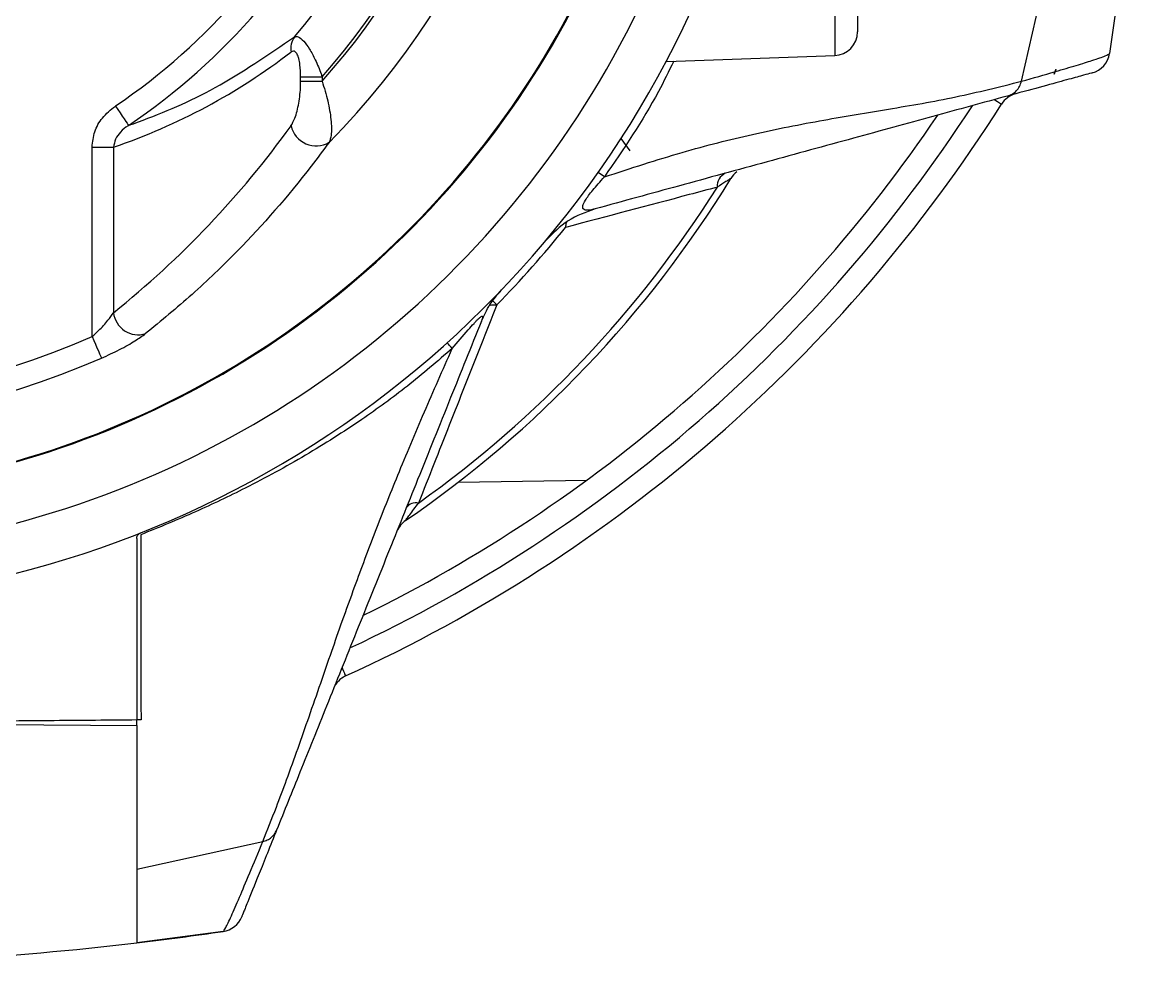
# Model space of a CAD drawing. Extents: x 12.3 to 108.7, y 1.1 to 80.4.
# Drawn here: x 103.225 to 106.059, y 29.205 to 31.585 of the extents above; entities that cross this region are included whole.
import ezdxf

# ---------------------------------------------------------------- set-up
doc = ezdxf.new("R2010")
doc.units = 0
doc.header["$MEASUREMENT"] = 0
doc.layers.add('OBJECT', color=7, linetype='CONTINUOUS')

msp = doc.modelspace()

# ---------------------------------------------------------------- linework, layer by layer
at = {"layer": 'OBJECT'}
for p, q in [((105.2872, 32.6918), (105.2872, 31.5009)), ((105.3451, 32.6918), (105.3451, 31.5609)), ((105.7615, 31.4357), (105.808, 31.6388)), ((104.8614, 31.4861), (105.2872, 31.5009)), ((105.8472, 31.4604), (105.8445, 31.4537)), ((105.8466, 31.4602), (105.849, 31.4657)), ((105.849, 31.4657), (105.8472, 31.4604)), ((103.9317, 31.4473), (103.9861, 31.4473)), ((103.9317, 31.4358), (103.9317, 31.4473)), ((103.9317, 31.4358), (103.9861, 31.4358)), ((103.9861, 31.4473), (103.9861, 31.4358)), ((104.7678, 31.2592), (104.7451, 31.2904)), ((103.4023, 31.2683), (103.4567, 31.2683)), ((103.4023, 30.7872), (103.4023, 31.2683)), ((103.4567, 31.2683), (103.4567, 30.8479)), ((104.7027, 31.1929), (104.6868, 31.204)), ((104.5558, 31.0334), (104.554, 31.0312)), ((104.3536, 30.8176), (104.3536, 30.8179)), ((104.3314, 30.4173), (104.6581, 30.423)), ((103.5159, 29.7992), (103.516, 29.8136)), ((103.0287, 29.8034), (103.5159, 29.7992)), ((103.5159, 29.435), (103.8355, 29.5049)), ((103.7352, 29.2767), (103.5159, 29.2476))]:
    msp.add_line(p, q, dxfattribs=at)
at = {"layer": 'OBJECT', "flags": 128}
for points in [[(103.4614, 31.3729), (103.4674, 31.364), (103.4733, 31.3553), (103.4787, 31.3472), (103.4836, 31.34), (103.4877, 31.3338), (103.491, 31.3289), (103.4934, 31.3255), (103.4946, 31.3236)], [(105.6927, 31.3891), (105.6966, 31.3865), (105.7002, 31.3843), (105.7033, 31.3823), (105.7059, 31.3807), (105.7079, 31.3794), (105.7094, 31.3785), (105.7103, 31.3779), (105.7106, 31.3777)], [(103.4023, 30.7872), (103.4066, 30.7773), (103.4108, 30.7677), (103.4147, 30.7587), (103.4182, 30.7507), (103.4212, 30.7439), (103.4235, 30.7385), (103.4252, 30.7347), (103.4261, 30.7326)], [(104.0365, 29.9461), (104.0386, 29.9415), (104.0404, 29.9374), (104.0421, 29.9338), (104.0434, 29.9308), (104.0445, 29.9284), (104.0453, 29.9267), (104.0458, 29.9257), (104.0459, 29.9253)]]:
    msp.add_lwpolyline(points, dxfattribs=at)
at = {"layer": 'OBJECT'}
for centre, radius, start, end in [((102.5729, 32.6918), 2.0098, 315.4001, 44.5999), ((102.5729, 32.6918), 1.8907, 318.3698, 41.6302), ((102.5729, 32.6918), 1.8831, 318.6329, 41.3671), ((102.5729, 32.6918), 1.764, 319.599, 40.401), ((102.5729, 32.6918), 1.5902, 303.9666, 334.6002), ((102.5729, 32.6918), 1.6498, 303.9666, 334.6002), ((102.5729, 32.6918), 2.585, 276.6734, 342.7305), ((102.5729, 32.6918), 2.31, 285.3009, 333.4367), ((102.5729, 32.6918), 2.3121, 281.6025, 333.03), ((102.5729, 32.6918), 2.462, 282.2956, 334.2362), ((103.9592, 31.5181), 0.0526, 144.7087, 188.9633), ((105.2851, 31.5609), 0.06, 272, 0), ((105.9252, 31.5149), 0.06, 285.3093, 351.476), ((102.5729, 32.6918), 3.498, 339.2708, 339.4806), ((105.7613, 31.3456), 0.06, 105.3093, 147.6669), ((102.4364, 33.4502), 3.875, 294.5425, 327.6669), ((102.4364, 33.4502), 3.815, 295.1336, 327.0237), ((102.4364, 33.4502), 3.755, 296.1259, 325.9861), ((103.971, 31.3373), 0.0655, 193.0999, 300.1661), ((105.0249, 31.1699), 0.0357, 115.8209, 184.9179), ((105.0751, 31.1578), 0.06, 126.9333, 148.4891), ((102.5729, 32.6918), 2.875, 304.4115, 328.4891), ((102.5729, 32.6918), 2.8574, 305.4681, 327.7438), ((102.5729, 32.6918), 2.6026, 315.5161, 321.2938), ((103.5193, 30.8549), 0.063, 186.4317, 287.3446), ((102.5729, 32.6918), 2.0774, 246.4678, 293.5322), ((102.5729, 32.6918), 2.137, 246.4678, 293.5322), ((104.2245, 30.3352), 0.0301, 77.7526, 145.0508), ((104.2316, 30.2704), 0.06, 124.4115, 158.095), ((104.0708, 29.8708), 0.06, 114.5425, 158.095), ((103.7265, 29.3361), 0.06, 278.3542, 338.095), ((102.5729, 37.1918), 8, 276.76948, 278.35416), ((102.5729, 37.1918), 8, 273.26613, 276.76948)]:
    msp.add_arc(centre, radius, start, end, dxfattribs=at)
for centre, major_axis, start_param, end_param in [((102.931, 32.6918), (1.5665, 0), 5.054638, 5.385183), ((101.8633, 32.6918), (2.4885, 0), 5.407313, 5.67616)]:
    msp.add_ellipse(centre, major_axis=major_axis, ratio=0.964711, start_param=start_param, end_param=end_param, dxfattribs=at)
for points, knots in [([(106.0587, 32.2294), (106.0566, 32.1903), (106.0504, 32.0762), (106.0341, 31.8985), (106.0117, 31.6958), (105.9936, 31.5693), (105.9845, 31.506)], [0, 0, 0, 0, 0.148704, 0.434271, 0.717072, 1, 1, 1, 1]), ([(103.4946, 31.3236), (103.503, 31.3265), (103.5767, 31.3526), (103.7186, 31.4134), (103.8493, 31.5028), (103.9162, 31.5485)], [0, 0, 0, 0, 0.058887, 0.517848, 1, 1, 1, 1]), ([(103.9162, 31.5485), (103.9191, 31.5491), (103.9256, 31.5502), (103.9391, 31.5393), (103.9544, 31.5184), (103.9698, 31.4894), (103.9802, 31.4643), (103.9853, 31.4497), (103.9861, 31.4473)], [0, 0, 0, 0, 0.16721, 0.364973, 0.550352, 0.742655, 0.959323, 1, 1, 1, 1]), ([(103.9317, 31.4473), (103.9315, 31.4575), (103.931, 31.4736), (103.9274, 31.493), (103.9232, 31.5045), (103.9183, 31.511), (103.9128, 31.5132), (103.9092, 31.5111), (103.9072, 31.5099)], [0, 0, 0, 0, 0.29881, 0.473693, 0.618554, 0.738235, 0.858033, 1, 1, 1, 1]), ([(104.8785, 31.4867), (104.8659, 31.4608), (104.8158, 31.3581), (104.7511, 31.2636), (104.7027, 31.1929)], [0, 0, 0, 0, 0.251566, 1, 1, 1, 1]), ([(105.8472, 31.4604), (105.8658, 31.4659), (105.9031, 31.4769), (105.9468, 31.4905), (105.9784, 31.5014), (105.9825, 31.5045), (105.9845, 31.506)], [0, 0, 0, 0, 0.205314, 0.412143, 0.70462, 1, 1, 1, 1]), ([(105.941, 31.4571), (105.9397, 31.4567), (105.9371, 31.456), (105.9137, 31.4496), (105.8722, 31.4382), (105.8119, 31.4217), (105.7541, 31.4059), (105.7258, 31.3982)], [0, 0, 0, 0, 0.197688, 0.395318, 0.599422, 0.803453, 1, 1, 1, 1]), ([(105.7615, 31.4357), (105.791, 31.4442), (105.8212, 31.4528), (105.846, 31.4601), (105.8466, 31.4602)], [0, 0, 0, 0, 0.976242, 1, 1, 1, 1]), ([(105.8445, 31.4537), (105.8446, 31.4543), (105.8448, 31.4556), (105.8455, 31.4578), (105.8462, 31.4593), (105.8465, 31.4601), (105.8466, 31.4602)], [0, 0, 0, 0, 0.324563, 0.651752, 0.939508, 1, 1, 1, 1]), ([(103.9072, 31.3224), (103.9106, 31.3286), (103.9191, 31.3438), (103.9277, 31.3799), (103.9315, 31.4131), (103.9317, 31.4321), (103.9317, 31.4358)], [0, 0, 0, 0, 0.23048, 0.568579, 0.916912, 1, 1, 1, 1]), ([(103.9861, 31.4358), (103.9913, 31.419), (104.0018, 31.3851), (104.0096, 31.3368), (104.0106, 31.2996), (104.0059, 31.2861), (104.004, 31.2806)], [0, 0, 0, 0, 0.261322, 0.527902, 0.808326, 1, 1, 1, 1]), ([(104.7027, 31.1929), (104.7694, 31.2146), (104.9008, 31.2575), (105.0839, 31.3038), (105.2567, 31.3375), (105.4269, 31.3655), (105.5929, 31.3934), (105.7058, 31.4218), (105.7615, 31.4357)], [0, 0, 0, 0, 0.166316, 0.327724, 0.500562, 0.66248, 0.833467, 1, 1, 1, 1]), ([(105.7258, 31.3982), (105.7299, 31.3996), (105.7382, 31.4026), (105.7485, 31.4113), (105.7569, 31.4223), (105.7599, 31.4313), (105.7615, 31.4357)], [0, 0, 0, 0, 0.250003, 0.500001, 0.75, 1, 1, 1, 1]), ([(105.7258, 31.3982), (105.6637, 31.3812), (105.5404, 31.3474), (105.332, 31.2903), (105.1144, 31.2308), (104.8934, 31.1703), (104.7498, 31.131), (104.6795, 31.1117)], [0, 0, 0, 0, 0.19647, 0.390239, 0.594002, 0.801616, 1, 1, 1, 1]), ([(103.4023, 31.2683), (103.4038, 31.2816), (103.4066, 31.3081), (103.4277, 31.3454), (103.4497, 31.3634), (103.4614, 31.3729)], [0, 0, 0, 0, 0.319459, 0.638007, 1, 1, 1, 1]), ([(103.4946, 31.3236), (103.4943, 31.3233), (103.4868, 31.3187), (103.4744, 31.3084), (103.4607, 31.2896), (103.458, 31.2752), (103.4567, 31.2683)], [0, 0, 0, 0, 0.019845, 0.385327, 0.704042, 1, 1, 1, 1]), ([(104.004, 31.2806), (103.9889, 31.2604), (103.9138, 31.1591), (103.7978, 31.0285), (103.6564, 30.8921), (103.5775, 30.8273), (103.5381, 30.7948)], [0, 0, 0, 0, 0.10177, 0.509294, 0.754409, 1, 1, 1, 1]), ([(104.6795, 31.1117), (104.6665, 31.1086), (104.6497, 31.1046), (104.6465, 31.1176), (104.6519, 31.13), (104.6621, 31.145), (104.6735, 31.1595), (104.6876, 31.176), (104.6974, 31.187), (104.7027, 31.1929)], [0, 0, 0, 0, 0.498953, 0.641288, 0.749043, 0.806188, 0.86294, 0.925881, 1, 1, 1, 1]), ([(105.024, 31.1892), (105.0238, 31.1891), (105.0234, 31.1888), (105.019, 31.186), (105.008, 31.1789), (104.9971, 31.1718), (104.9893, 31.1668)], [0, 0, 0, 0, 0.10477, 0.3101899, 0.5135904, 1, 1, 1, 1]), ([(104.9893, 31.1668), (104.9656, 31.1605), (104.8394, 31.1269), (104.7095, 31.0925), (104.604, 31.0644)], [0, 0, 0, 0, 0.187713, 1, 1, 1, 1]), ([(104.6795, 31.1117), (104.6555, 31.1031), (104.6075, 31.0859), (104.5718, 31.0494), (104.554, 31.0312)], [0, 0, 0, 0, 0.5000003, 1, 1, 1, 1]), ([(104.6065, 31.078), (104.6063, 31.0774), (104.6047, 31.0737), (104.6043, 31.0686), (104.6039, 31.0644)], [0, 0, 0, 0, 0.171793, 1, 1, 1, 1]), ([(104.3904, 30.8263), (104.397, 30.8407), (104.4103, 30.8697), (104.4312, 30.8937), (104.4416, 30.9057)], [0, 0, 0, 0, 0.5000001, 1, 1, 1, 1]), ([(104.4297, 30.8681), (104.416, 30.8336), (104.3752, 30.7303), (104.3086, 30.5615), (104.2568, 30.4303), (104.2309, 30.3646)], [0, 0, 0, 0, 0.2004766, 0.5997392, 1, 1, 1, 1]), ([(104.4122, 30.8668), (104.4123, 30.8669), (104.4143, 30.8678), (104.42, 30.8685), (104.4264, 30.8682), (104.4297, 30.8681)], [0, 0, 0, 0, 0.045657, 0.522831, 1, 1, 1, 1]), ([(104.4201, 30.8776), (104.4202, 30.8775), (104.4211, 30.8766), (104.4242, 30.8736), (104.4279, 30.87), (104.4297, 30.8682)], [0, 0, 0, 0, 0.053151, 0.52658, 1, 1, 1, 1]), ([(103.4023, 30.7872), (103.4079, 30.7922), (103.4228, 30.8057), (103.4427, 30.8276), (103.4524, 30.8416), (103.4567, 30.8479)], [0, 0, 0, 0, 0.248398, 0.664588, 1, 1, 1, 1]), ([(104.3165, 30.7572), (104.3299, 30.773), (104.3481, 30.7943), (104.3693, 30.8182), (104.3776, 30.8271), (104.3826, 30.8322), (104.3867, 30.8359), (104.391, 30.8392), (104.3954, 30.8398), (104.3925, 30.832), (104.3904, 30.8263)], [0, 0, 0, 0, 0.301966, 0.408336, 0.454657, 0.498954, 0.543233, 0.590045, 0.698053, 1, 1, 1, 1]), ([(104.3904, 30.8263), (104.3642, 30.761), (104.3083, 30.6222), (104.2299, 30.427), (104.1501, 30.2287), (104.0729, 30.0366), (103.9985, 29.8518), (103.9307, 29.6831), (103.8903, 29.5825), (103.8707, 29.5339)], [0, 0, 0, 0, 0.133296, 0.283597, 0.425181, 0.577963, 0.728419, 0.869046, 1, 1, 1, 1]), ([(103.4261, 30.7326), (103.4417, 30.7397), (103.4728, 30.754), (103.5131, 30.7768), (103.5299, 30.7889), (103.5381, 30.7948)], [0, 0, 0, 0, 0.339404, 0.678714, 1, 1, 1, 1]), ([(104.3165, 30.7572), (104.3127, 30.7614), (104.3052, 30.7697), (104.304, 30.771), (104.3035, 30.7716)], [0, 0, 0, 0, 0.500002, 1, 1, 1, 1]), ([(104.3165, 30.7572), (104.2789, 30.7248), (104.2052, 30.6611), (104.0805, 30.5707), (103.9435, 30.4835), (103.8019, 30.4065), (103.6621, 30.3396), (103.5723, 30.3029), (103.5258, 30.2839)], [0, 0, 0, 0, 0.160454, 0.315178, 0.498316, 0.686306, 0.837342, 1, 1, 1, 1]), ([(103.8355, 29.5049), (103.8471, 29.5338), (103.8681, 29.586), (103.8975, 29.6651), (103.9251, 29.7416), (103.9536, 29.8233), (103.9819, 29.9052), (104.0098, 29.986), (104.0384, 30.0678), (104.0746, 30.1683), (104.1202, 30.2904), (104.1784, 30.4369), (104.2427, 30.5899), (104.2924, 30.7026), (104.3164, 30.7572)], [0, 0, 0, 0, 0.0781511, 0.1406063, 0.2117385, 0.2816689, 0.3556148, 0.4244849, 0.4883163, 0.5612334, 0.6718685, 0.7791005, 0.8930739, 1, 1, 1, 1]), ([(104.1977, 30.3199), (104.1978, 30.3202), (104.1982, 30.3207), (104.2019, 30.3257), (104.2123, 30.3395), (104.2231, 30.3541), (104.2309, 30.3646)], [0, 0, 0, 0, 0.100783, 0.226045, 0.441279, 1, 1, 1, 1]), ([(103.5159, 30.2748), (103.5161, 30.2767), (103.5164, 30.2799), (103.5189, 30.2841), (103.5219, 30.287), (103.5243, 30.2882), (103.5254, 30.2887)], [0, 0, 0, 0, 0.36719, 0.61967, 0.822541, 1, 1, 1, 1]), ([(103.5159, 30.2748), (103.5159, 30.2566), (103.5159, 30.1022), (103.5159, 29.9489), (103.5159, 29.8136)], [0, 0, 0, 0, 0.117583, 1, 1, 1, 1]), ([(103.5258, 30.2839), (103.5258, 30.2798), (103.5259, 30.2593), (103.526, 30.1733), (103.5263, 30.0202), (103.5264, 29.8847), (103.5265, 29.8137)], [0, 0, 0, 0, 0.025924, 0.129619, 0.5444, 1, 1, 1, 1]), ([(103.5159, 29.8136), (103.4461, 29.813), (103.3093, 29.8118), (103.1462, 29.8104), (103.0528, 29.8096), (103.0287, 29.8094)], [0, 0, 0, 0, 0.435159, 0.853869, 1, 1, 1, 1]), ([(103.5265, 29.8137), (103.5252, 29.8137), (103.5214, 29.8137), (103.5171, 29.8136), (103.5164, 29.8136), (103.5159, 29.8136)], [0, 0, 0, 0, 0.153029, 0.43121, 1, 1, 1, 1]), ([(103.5159, 29.7992), (103.5159, 29.7784), (103.5159, 29.6565), (103.5159, 29.5354), (103.5159, 29.435)], [0, 0, 0, 0, 0.170608, 1, 1, 1, 1]), ([(103.8707, 29.5339), (103.8548, 29.4942), (103.8224, 29.4137), (103.7973, 29.3513), (103.7841, 29.3185), (103.7828, 29.3153), (103.7822, 29.3137)], [0, 0, 0, 0, 0.2762004, 0.5603855, 0.7791052, 1, 1, 1, 1]), ([(103.8355, 29.5049), (103.8394, 29.5061), (103.8474, 29.5085), (103.8574, 29.5152), (103.8657, 29.5236), (103.8691, 29.5305), (103.8707, 29.5339)], [0, 0, 0, 0, 0.250001, 0.500003, 0.749999, 1, 1, 1, 1]), ([(103.7352, 29.2767), (103.7368, 29.2785), (103.7401, 29.2821), (103.7541, 29.3117), (103.7749, 29.3593), (103.8011, 29.4215), (103.824, 29.477), (103.8355, 29.5049)], [0, 0, 0, 0, 0.218089, 0.438108, 0.636555, 0.817194, 1, 1, 1, 1]), ([(103.5159, 29.435), (103.5159, 29.4104), (103.5159, 29.3611), (103.5159, 29.3082), (103.5159, 29.2712), (103.5159, 29.2508), (103.5159, 29.2486), (103.5159, 29.2476)], [0, 0, 0, 0, 0.202093, 0.40421, 0.612784, 0.821394, 1, 1, 1, 1])]:
    msp.add_open_spline(points, degree=3, knots=knots, dxfattribs=at)

doc.saveas('drawing.dxf')
